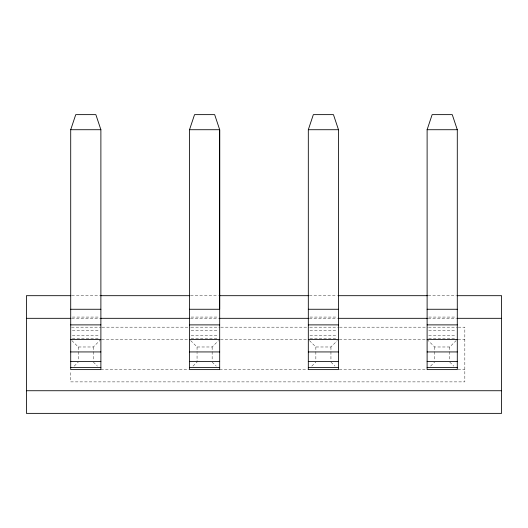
<?xml version="1.0" encoding="UTF-8"?>
<svg xmlns="http://www.w3.org/2000/svg" width="528" height="528" viewBox="0 0 528 528"><rect width="100%" height="100%" fill="white"/><g stroke="black" fill="none" stroke-linecap="round" stroke-linejoin="round"><path stroke-width="0.4" stroke-dasharray="2.64 1.98" d="M74.197 366.128L78.256 362.069M71.874 340.6L78.256 346.982L93.344 346.982L100.888 339.438M192.997 366.128L197.056 362.069L197.056 353.338M190.674 340.6L197.056 346.982L212.144 346.982L218.526 340.6M311.797 366.128L315.856 362.069M309.474 340.6L315.856 346.982L330.944 346.982L337.326 340.6M430.597 366.128L434.656 362.069M427.112 339.438L434.656 346.982L449.744 346.982L456.126 340.6M71.775 295.687L99.825 295.687M190.575 295.687L218.625 295.687M309.375 295.687L337.425 295.687M428.175 295.687L456.225 295.687M72.343 317.071L99.257 317.071M191.143 317.071L218.057 317.071M309.943 317.071L336.857 317.071M428.743 317.071L455.657 317.071M71.775 318.318L99.825 318.318M190.575 318.318L218.625 318.318M309.375 318.318L337.425 318.318M428.175 318.318L456.225 318.318M71.537 327.175L101.218 327.175M102.043 327.175L190.265 327.175M191.09 327.175L219.952 327.175M220.777 327.175L308.999 327.175M309.824 327.175L338.679 327.175M339.504 327.175L427.726 327.175M428.551 327.175L457.413 327.175M458.238 327.175L464.831 327.175L464.831 381.883L70.712 381.883L70.712 371.25M72.343 330.601L99.257 330.601M191.143 330.601L218.057 330.601M309.943 330.601L336.857 330.601M428.743 330.601L455.657 330.601M72.343 335.392L99.257 335.392M191.143 335.392L218.057 335.392M309.943 335.392L336.857 335.392M428.743 335.392L455.657 335.392M72.343 338.408L99.257 338.408M191.143 338.408L218.057 338.408M309.943 338.408L336.857 338.408M428.743 338.408L455.657 338.408M101.706 339.438L188.694 339.438M220.506 339.438L307.494 339.438M339.306 339.438L426.294 339.438M458.04 339.438L464.831 339.438M100.888 369.613L188.694 369.613M219.688 369.613L307.494 369.613M339.306 369.613L426.294 369.613M458.04 369.613L464.831 369.613M449.744 362.069L453.803 366.128M330.944 362.069L335.003 366.128M212.144 362.069L216.203 366.128M93.344 362.069L97.403 366.128M449.744 346.982L449.744 350.955M449.744 351.747L449.744 360.479M434.656 346.982L434.656 350.955M434.656 351.747L434.656 360.479M330.944 346.982L330.944 350.955M330.944 351.747L330.944 360.479M315.856 346.982L315.856 350.955M315.856 351.747L315.856 360.479M212.144 346.982L212.144 350.955M212.144 351.747L212.144 360.479M197.056 346.982L197.056 352.539M93.344 346.982L93.344 350.955M93.344 351.747L93.344 360.479M78.256 346.982L78.256 350.955M78.256 351.747L78.256 360.479"/><path stroke-width="0.79" d="M70.712 129.723L75.742 114.635L95.858 114.635L100.888 129.723L100.888 369.613L70.712 369.613L70.712 129.723L100.888 129.723M189.512 129.723L194.542 114.635L214.658 114.635L219.688 129.723L219.688 369.613L189.512 369.613L189.512 129.723L219.688 129.723L219.688 309.263L189.512 309.263M308.312 129.723L313.342 114.635L333.458 114.635L338.488 129.723L338.488 369.613L308.312 369.613L308.312 129.723L338.488 129.723M427.112 129.723L432.142 114.635L452.258 114.635L457.288 129.723L457.288 369.613L427.112 369.613L427.112 129.723L457.288 129.723M70.95 295.687L26.4 295.687L26.4 413.365L501.6 413.365L501.6 295.687L457.05 295.687M100.65 295.687L189.75 295.687M219.45 295.687L308.55 295.687M338.25 295.687L427.35 295.687M70.712 309.263L100.888 309.263M308.312 309.263L338.488 309.263M427.112 309.263L457.288 309.263M26.4 318.318L70.95 318.318M100.65 318.318L189.75 318.318M219.45 318.318L308.55 318.318M338.25 318.318L427.35 318.318M457.05 318.318L501.6 318.318M70.712 324.885L100.888 324.885M189.512 324.885L219.688 324.885M308.312 324.885L338.488 324.885M427.112 324.885L457.288 324.885M70.712 339.438L100.888 339.438M189.512 339.438L219.688 339.438M308.312 339.438L338.488 339.438M427.112 339.438L457.288 339.438M70.712 351.938L100.888 351.938M189.512 351.938L219.688 351.938M308.312 351.938L338.488 351.938M427.112 351.938L457.288 351.938M70.712 361.528L100.888 361.528M189.512 361.528L219.688 361.528M308.312 361.528L338.488 361.528M427.112 361.528L457.288 361.528M70.712 367.554L100.888 367.554M189.512 367.554L219.688 367.554M308.312 367.554L338.488 367.554M427.112 367.554L457.288 367.554M26.4 390.733L501.6 390.733"/></g></svg>
